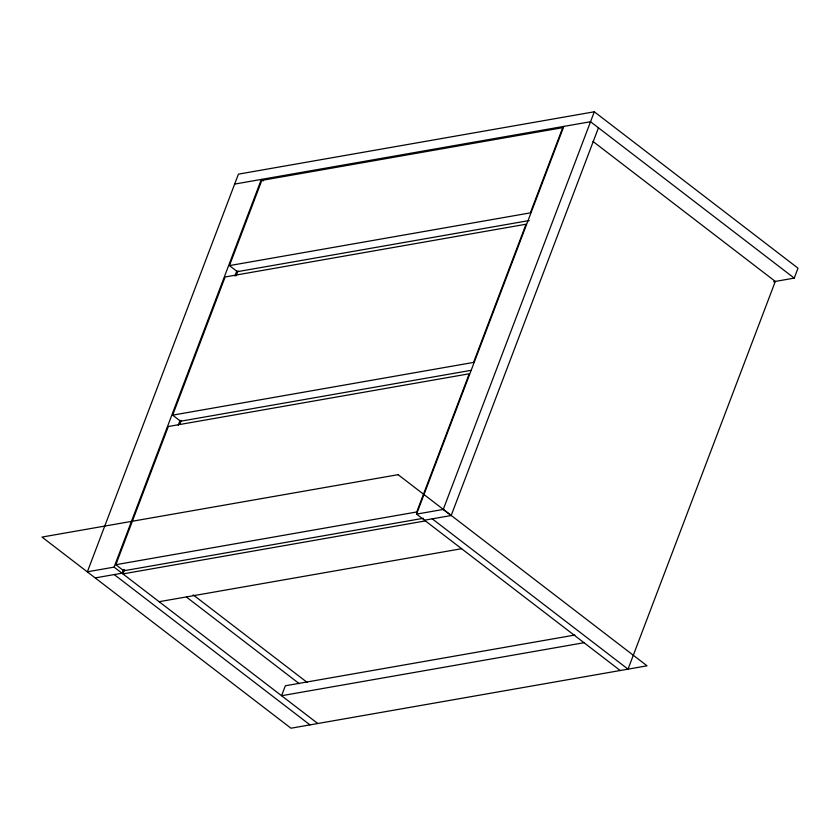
<?xml version="1.0" encoding="UTF-8"?>
<svg xmlns="http://www.w3.org/2000/svg" width="840" height="840" viewBox="0 0 840 840"><rect width="100%" height="100%" fill="white"/><g stroke="black" fill="none" stroke-linecap="round" stroke-linejoin="round"><path stroke-width="1.26" d="M773.598 281.736L794.22 278.114L798 268.18L594.311 111.783L238.434 174.143L87.37 571.809L114.083 567.126L261.366 179.403L263.34 180.925M115.836 564.7L168.326 426.51L469.235 373.779L416.745 511.969L115.836 564.7L123.753 570.78L423.37 518.28M172.641 415.149L225.141 276.959L526.039 224.228L473.55 362.418L172.641 415.149L180.569 421.229L471.135 370.314M229.457 265.598L261.817 180.39L562.726 127.659L530.355 212.867L229.457 265.598L237.374 271.677L529.242 220.532M123.396 569.541L121.999 573.206L95.298 577.889M178.227 425.208L180.085 420.326M234.906 275.993L236.765 271.1M124.593 569.489L122.913 573.899L425.376 520.905M179.812 424.106L181.198 420.462M236.156 275.782L238.004 270.911M620.235 670.52L416.546 514.122L563.829 126.41M416.546 514.122L443.257 509.439L594.311 111.783M424.463 520.202L451.175 515.529L598.458 127.806M234.654 184.086L590.53 121.727L794.22 278.114M159.117 601.702L461.58 548.709M574.875 635.04L285.338 685.776L281.558 695.72L584.021 642.716M593.009 141.456L775.31 281.431L628.026 669.154L432.254 518.837M443.257 509.439L451.175 515.529M193.168 594.867L307.094 682.343M186.417 597.03L299.313 683.707M114.083 567.126L317.772 723.513M114.219 574.571L309.981 724.878M398.097 474.673L42 537.075L290.955 728.217L647.052 665.816L398.097 474.673"/></g></svg>
